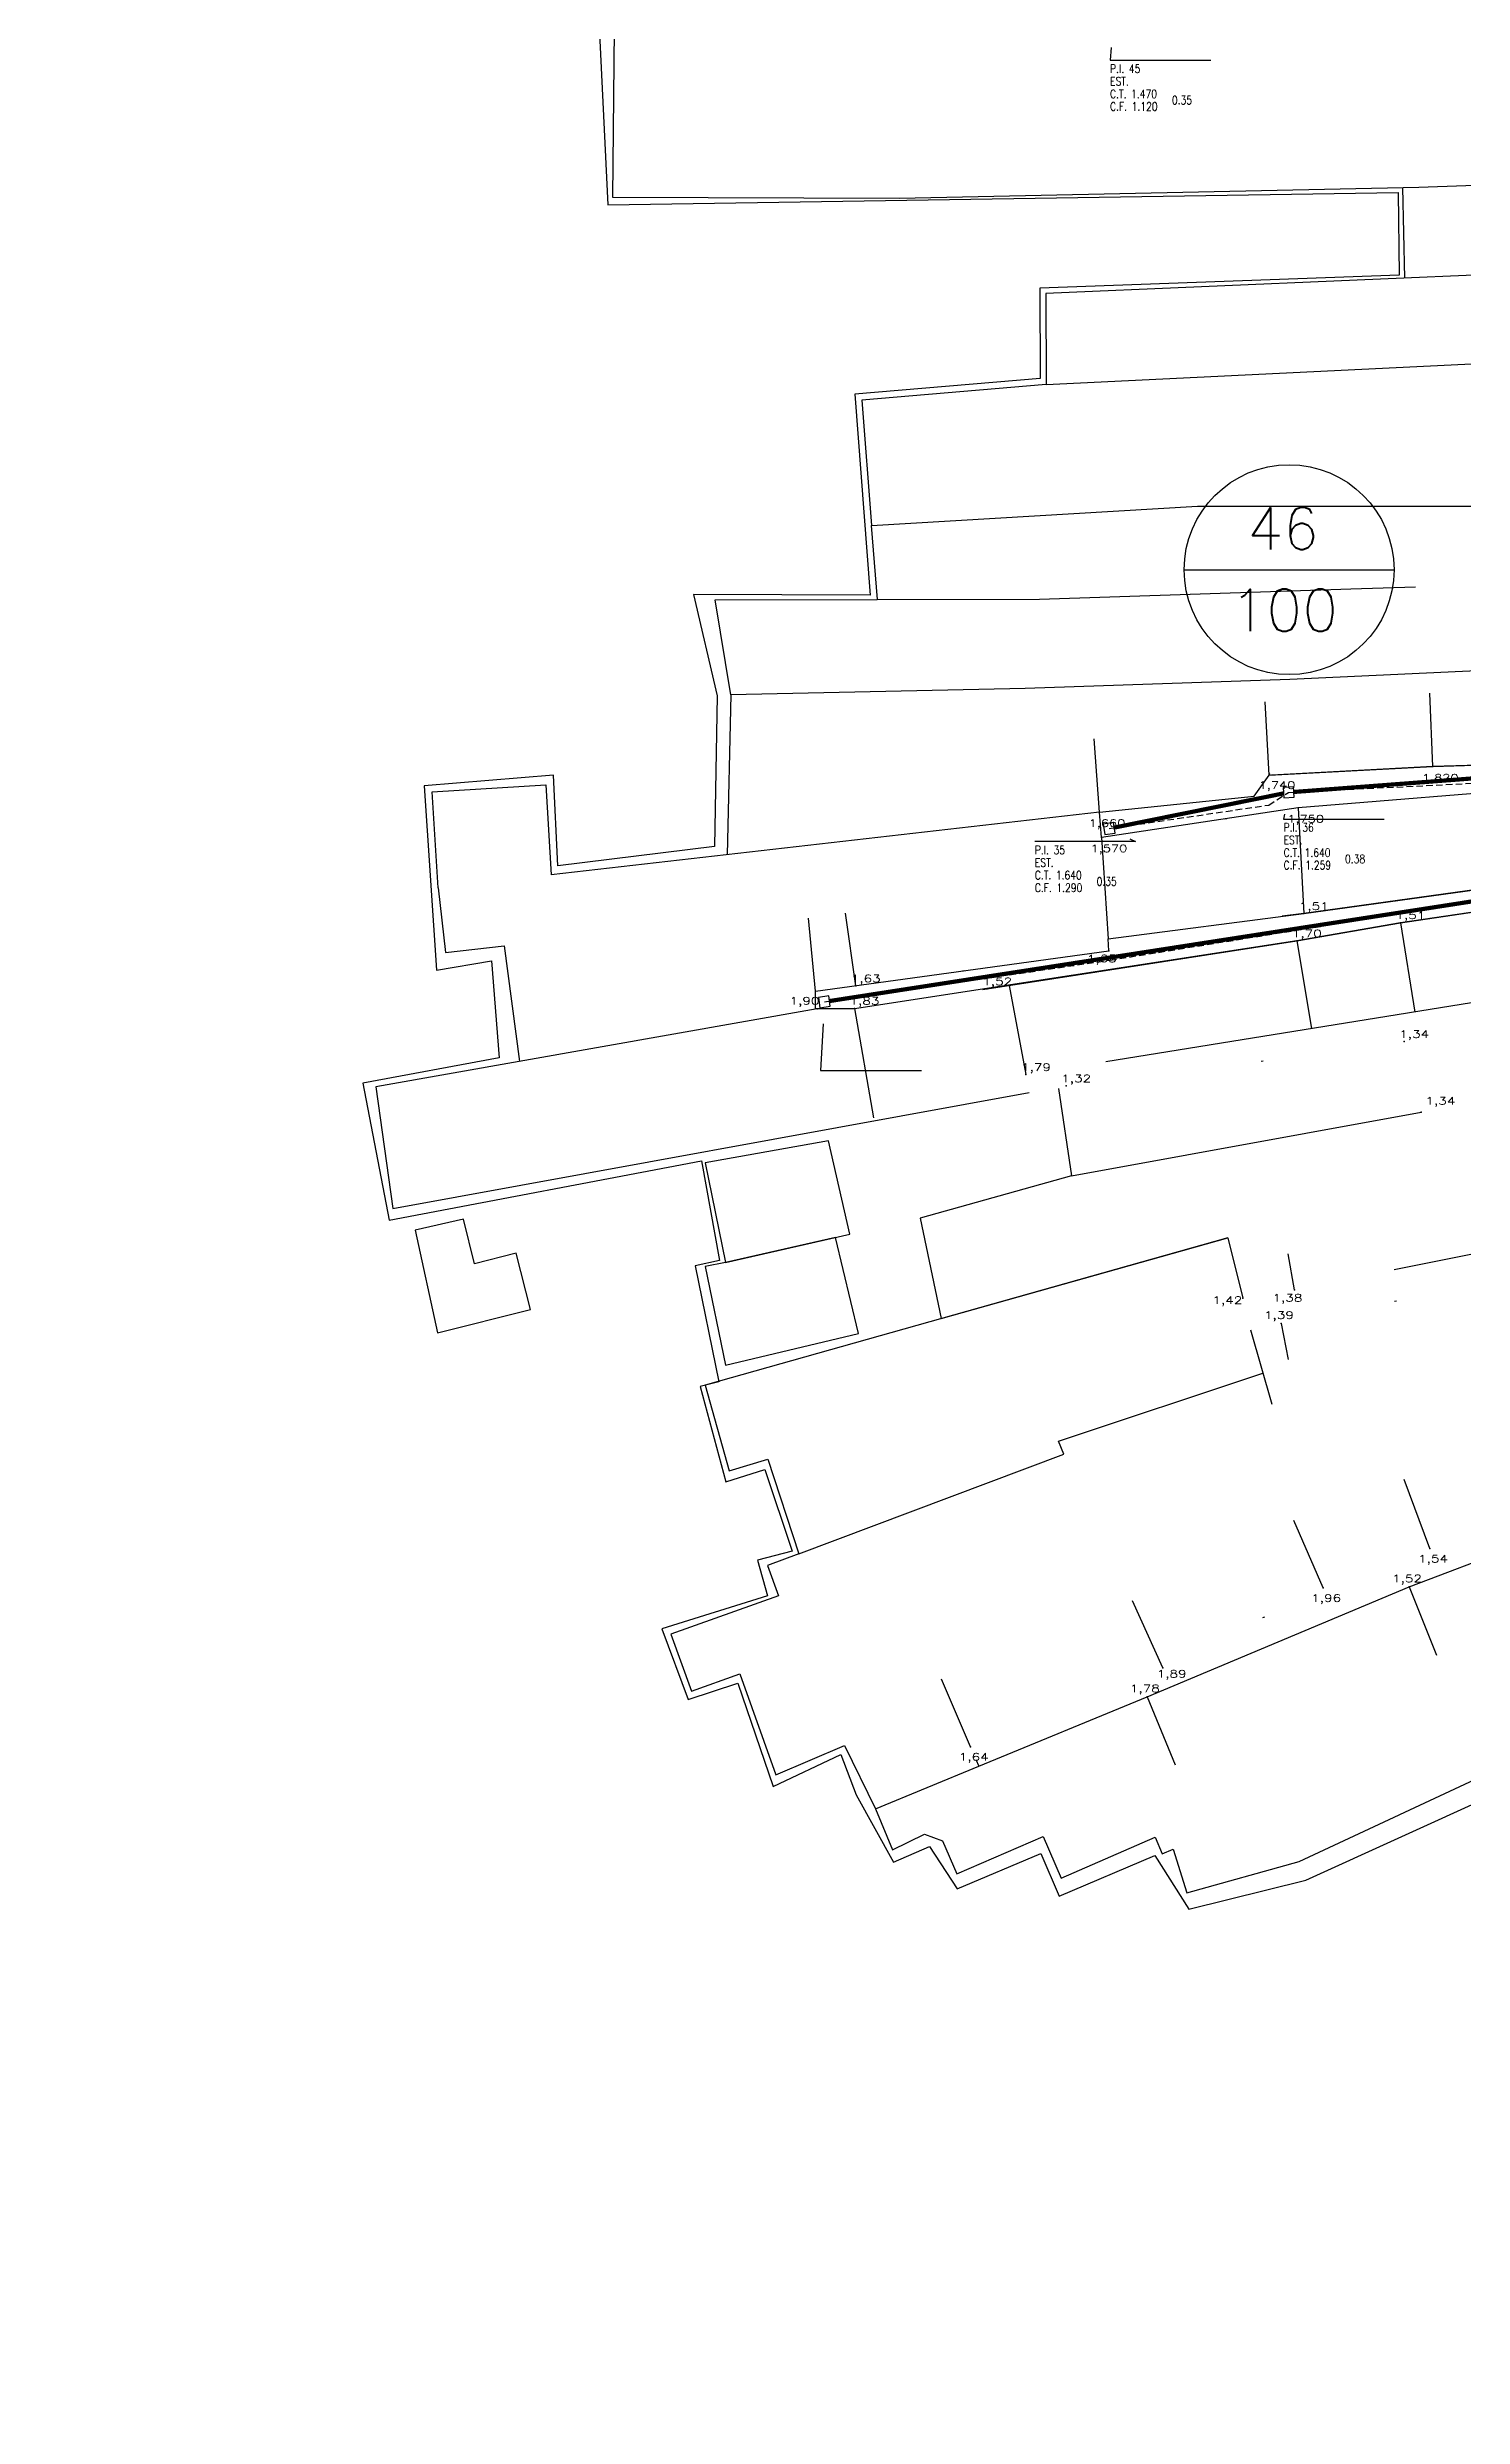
# Model space of a CAD drawing. Extents: x -160 to 364724, y -100 to 7353297.
# Drawn here: x 359181.9 to 359249.4, y 7352322.3 to 7352435.1 of the extents above; entities that cross this region are included whole.
import ezdxf
from ezdxf.enums import TextEntityAlignment as Align

# ---------------------------------------------------------------- set-up
doc = ezdxf.new("R2010")
doc.units = 0
doc.header["$LTSCALE"] = 5
for name, pattern in [('CENTER2', [1.125, 0.75, -0.125, 0.125, -0.125]), ('CONTINUO', [0]), ('DASHDOT2', [12.7, 6.35, -3.175, 0, -3.175]), ('HIDDEN2', [0.1875, 0.125, -0.0625])]:
    doc.linetypes.add(name, pattern=pattern)
for name, color, linetype in [('0-quadras', 6, 'Continuous'), ('COTAS', 1, 'Continuous'), ('LT-COTAS', 7, 'CONTINUO'), ('ortofoto', 7, 'Continuous'), ('P_Eixo', 1, 'CENTER2'), ('PONTOS-CAIXAS', 7, 'Continuous'), ('PS_PONTOS_IDENTIFICACAO_LIN', 7, 'Continuous'), ('PS_PONTOS_IDENTIFICACAO_TXT', 7, 'Continuous'), ('TEXTO', 7, 'Continuous'), ('TUBO_PVC', 1, 'Continuous')]:
    doc.layers.add(name, color=color, linetype=linetype)
doc.layers.add('LT-ALINHAMENTO-PREDIAL', color=4, linetype='DASHDOT2', lineweight=25)
doc.styles.add('ROMANS', font='ROMANS.shx', dxfattribs={"height": 2})
doc.styles.add('SABESP', font='ROMANS.shx', dxfattribs={"height": 2})
doc.styles.add('simplex', font='simplex.shx', dxfattribs={"width": 0.8})
doc.styles.get("Standard").update_dxf_attribs({"font": 'arial.ttf'})
picture_1 = doc.add_image_def('image1.tif', size_in_pixel=(14710, 13573))

# ---------------------------------------------------------------- blocks, each defined once
blk = doc.blocks.new('*U401', base_point=(359211.99, 7352369.61))
at = {"linetype": 'Continuous'}
blk.add_lwpolyline([(359211.74, 7352369.36), (359212.24, 7352369.36), (359212.24, 7352369.86), (359211.74, 7352369.86)], close=True, dxfattribs=at)
blk = doc.blocks.new('*U404', base_point=(359206.27, 7352366.6))
at = {"linetype": 'Continuous'}
blk.add_lwpolyline([(359206.02, 7352366.35), (359206.52, 7352366.35), (359206.52, 7352366.85), (359206.02, 7352366.85)], close=True, dxfattribs=at)
blk = doc.blocks.new('*U405', base_point=(359206.27, 7352366.6))
at = {"linetype": 'Continuous'}
blk.add_lwpolyline([(359206.02, 7352366.35), (359206.52, 7352366.35), (359206.52, 7352366.85), (359206.02, 7352366.85)], close=True, dxfattribs=at)
blk = doc.blocks.new('SIMB_PONTO')
at = {"color": 0}
blk.add_point((0, 0), dxfattribs=at)
for tag in ['COTA', 'PONTO', 'DESC']:
    blk.add_attdef(tag, (0, 0), '', height=1)

msp = doc.modelspace()

# ---------------------------------------------------------------- linework, layer by layer
at = {"layer": '0-quadras', "color": 5, "lineweight": 30, "ltscale": 0.3}
for points in [[(359208.234, 7352436.115), (359208.658, 7352427.642), (359246.311, 7352428.222), (359246.364, 7352424.288), (359229.247, 7352423.661), (359229.26, 7352419.368), (359220.419, 7352418.611), (359221.157, 7352409.048), (359212.728, 7352409.069), (359213.865, 7352404.244), (359213.729, 7352397.064), (359206.273, 7352396.145), (359206.069, 7352400.466), (359199.907, 7352399.956), (359200.486, 7352391.177), (359203.107, 7352391.619), (359203.482, 7352386.991), (359196.98, 7352385.792), (359198.241, 7352379.261), (359213.117, 7352382.085), (359213.979, 7352377.333), (359212.817, 7352377.09), (359213.936, 7352371.565), (359213.059, 7352371.336), (359214.282, 7352366.788), (359216.143, 7352367.385), (359217.444, 7352363.482), (359215.791, 7352363.053), (359216.27, 7352361.356), (359211.22, 7352359.79), (359212.482, 7352356.418), (359214.855, 7352357.201), (359216.531, 7352352.284), (359219.752, 7352353.807), (359220.487, 7352351.881), (359222.273, 7352348.665), (359223.987, 7352349.419), (359225.304, 7352347.403), (359229.281, 7352349.09), (359230.16, 7352347.057), (359234.714, 7352348.99), (359236.346, 7352346.427), (359241.909, 7352347.806), (359250.889, 7352351.889)], [(359253.662, 7352399.894), (359241.556, 7352398.907), (359232.18, 7352397.501), (359232.089, 7352398.703), (359239.46, 7352399.464), (359240.168, 7352400.456), (359247.969, 7352400.869), (359254.011, 7352401.065)], [(359260.149, 7352395.439), (359246.422, 7352393.434), (359241.487, 7352392.572), (359220.409, 7352389.33), (359218.556, 7352389.33), (359218.546, 7352390.164), (359232.526, 7352392.098), (359232.49, 7352392.661), (359241.816, 7352393.872), (359254.093, 7352395.576)]]:
    msp.add_lwpolyline(points, dxfattribs=at)
at = {"layer": 'COTAS', "ltscale": 4}
msp.add_line((359236.117, 7352410.247), (359246.117, 7352410.247), dxfattribs=at)
at = {"layer": 'COTAS'}
msp.add_circle((359241.117, 7352410.255), 5, dxfattribs=at)
at = {"layer": 'LT-ALINHAMENTO-PREDIAL', "color": 8, "ltscale": 3, "flags": 128}
for points in [[(359208.949, 7352435.995), (359208.881, 7352428.001), (359222.553, 7352427.954), (359247.303, 7352428.486), (359265.558, 7352429.095), (359271.901, 7352429.608)], [(359200.57, 7352395.097), (359200.278, 7352399.664), (359205.693, 7352400.01), (359205.948, 7352395.712)], [(359232.089, 7352398.703), (359205.948, 7352395.712)], [(359200.57, 7352395.097), (359200.922, 7352392.017), (359203.718, 7352392.337), (359204.438, 7352386.82)], [(359218.625, 7352389.33), (359197.603, 7352385.61), (359198.41, 7352379.823), (359228.736, 7352385.339)], [(359230.128, 7352385.529), (359230.755, 7352381.366), (359247.415, 7352384.411)], [(359213.286, 7352381.985), (359214.261, 7352377.251), (359220.181, 7352378.595), (359219.171, 7352383.038), (359213.286, 7352381.985)], [(359230.755, 7352381.366), (359223.534, 7352379.351), (359224.541, 7352374.57), (359238.194, 7352378.42)], [(359199.475, 7352378.788), (359200.539, 7352373.888), (359204.962, 7352375.001), (359204.288, 7352377.681), (359202.303, 7352377.181), (359201.768, 7352379.312), (359199.475, 7352378.788)], [(359238.194, 7352378.42), (359213.291, 7352371.398), (359214.441, 7352367.318), (359216.276, 7352367.879), (359217.752, 7352363.37), (359230.388, 7352368.104), (359230.125, 7352368.736), (359239.872, 7352371.969)], [(359214.261, 7352377.251), (359213.293, 7352377.051), (359214.261, 7352372.354), (359220.591, 7352373.855), (359219.504, 7352378.442), (359214.261, 7352377.251)], [(359217.752, 7352363.37), (359216.265, 7352362.813), (359216.781, 7352361.368), (359211.663, 7352359.541), (359212.633, 7352356.824), (359214.94, 7352357.648), (359216.66, 7352352.83), (359219.928, 7352354.229), (359221.409, 7352351.21)], [(359221.409, 7352351.21), (359222.216, 7352349.254), (359223.751, 7352350), (359224.599, 7352349.69), (359225.284, 7352348.114), (359229.395, 7352349.9), (359230.257, 7352347.914), (359234.731, 7352349.857), (359235.076, 7352349.064), (359235.596, 7352349.29), (359236.239, 7352347.216), (359241.595, 7352348.703), (359251.157, 7352353.166), (359252.512, 7352350.216), (359265.41, 7352355.364), (359267.134, 7352351.109)], [(359221.409, 7352351.21), (359226.337, 7352353.243)]]:
    msp.add_lwpolyline(points, dxfattribs=at)
for points, elevation in [([(359246.625, 7352424.15), (359246.532, 7352428.469)], 1.692), ([(359256.089, 7352422.227), (359255.973, 7352424.55), (359229.524, 7352423.417), (359229.535, 7352419.074), (359256.181, 7352420.369)], 1.692), ([(359229.535, 7352419.074), (359220.752, 7352418.337), (359221.22, 7352412.36)], 1.692), ([(359221.496, 7352408.836), (359221.22, 7352412.36), (359236.755, 7352413.276), (359250, 7352413.276), (359250, 7352413.866), (359272.125, 7352414.95)], 1.72), ([(359271.704, 7352406.886), (359265.27, 7352406.252), (359259.412, 7352405.879), (359241.157, 7352405.023), (359228.547, 7352404.596), (359214.508, 7352404.289), (359213.762, 7352408.824), (359229.231, 7352408.848), (359244.054, 7352409.339), (359257.923, 7352409.799), (359271.588, 7352410.38)], 1.72), ([(359214.508, 7352404.289), (359214.334, 7352396.672)], 1.72)]:
    msp.add_lwpolyline(points, dxfattribs=dict(at, elevation=elevation))
at = {"layer": 'LT-ALINHAMENTO-PREDIAL', "color": 8, "flags": 128}
for points in [[(359247.969, 7352400.869), (359247.819, 7352404.366)], [(359240.168, 7352400.456), (359239.983, 7352403.951)], [(359232.089, 7352398.703), (359231.827, 7352402.194)], [(359271.953, 7352402.523), (359266.15, 7352401.951), (359254.011, 7352401.065), (359247.969, 7352400.869), (359240.168, 7352400.456), (359239.46, 7352399.464), (359232.089, 7352398.703), (359232.18, 7352397.501), (359241.556, 7352398.907), (359253.662, 7352399.894), (359253.764, 7352399.26), (359272.061, 7352401.274)], [(359241.556, 7352398.907), (359241.816, 7352393.872)], [(359272.28, 7352397.826), (359254.093, 7352395.576), (359241.816, 7352393.872), (359232.49, 7352392.661), (359232.526, 7352392.098), (359220.468, 7352390.419), (359218.546, 7352390.164), (359218.625, 7352389.33), (359220.406, 7352389.351), (359226.734, 7352390.282), (359241.487, 7352392.572), (359246.422, 7352393.434), (359251.84, 7352394.226), (359260.149, 7352395.439), (359274.731, 7352397.417), (359275.257, 7352394.399), (359258.781, 7352391.061), (359228.58, 7352386.195), (359228.736, 7352385.339), (359246.604, 7352387.774), (359247.415, 7352384.411), (359269.563, 7352388.471), (359276.058, 7352389.271)], [(359232.18, 7352397.501), (359232.49, 7352392.661)], [(359218.546, 7352390.164), (359218.22, 7352393.649)], [(359220.468, 7352390.419), (359219.985, 7352393.886)], [(359246.422, 7352393.434), (359247.104, 7352389.179)], [(359241.487, 7352392.572), (359242.178, 7352388.386)], [(359227.786, 7352390.445), (359228.58, 7352386.195)], [(359220.406, 7352389.351), (359221.319, 7352384.141)], [(359277.158, 7352383.521), (359260.643, 7352380.018), (359254.683, 7352378.924), (359250.565, 7352377.783), (359241.377, 7352375.934), (359238.91, 7352375.539), (359239.277, 7352374.037), (359240.739, 7352374.334), (359250.694, 7352376.292), (359256.596, 7352377.942), (359277.361, 7352382.468)], [(359238.194, 7352378.42), (359238.91, 7352375.539)], [(359241.377, 7352375.934), (359241.066, 7352377.656)], [(359239.277, 7352374.037), (359240.298, 7352370.487)], [(359240.739, 7352374.334), (359241.076, 7352372.617)], [(359281.334, 7352371.102), (359272.196, 7352367.559), (359266.966, 7352365.53), (359260.584, 7352363.156), (359258.896, 7352367.864), (359247.824, 7352363.62), (359242.734, 7352361.746), (359235.1, 7352357.932), (359225.936, 7352354.174), (359226.337, 7352353.243), (359234.35, 7352356.55), (359246.842, 7352361.782), (359258.087, 7352366.062), (359259.717, 7352361.299), (359262.488, 7352362.441), (359266.831, 7352363.958), (359281.658, 7352369.883)], [(359247.824, 7352363.62), (359246.593, 7352366.896)], [(359242.734, 7352361.746), (359241.345, 7352364.958)], [(359246.842, 7352361.782), (359248.14, 7352358.531)], [(359235.1, 7352357.932), (359233.653, 7352361.119)], [(359225.936, 7352354.174), (359224.553, 7352357.389)], [(359234.35, 7352356.55), (359235.685, 7352353.314)]]:
    msp.add_lwpolyline(points, dxfattribs=at)
at = {"layer": 'P_Eixo', "color": 1, "linetype": 'HIDDEN2', "ltscale": 0.5}
for p, q in [((359241.096, 7352399.644), (359255.919, 7352400.379)), ((359232.54, 7352397.917), (359240.145, 7352399.04)), ((359240.145, 7352399.04), (359241.096, 7352399.644)), ((359232.584, 7352391.65), (359254.364, 7352395.149)), ((359218.971, 7352389.663), (359232.584, 7352391.65))]:
    msp.add_line(p, q, dxfattribs=at)
at = {"layer": 'PS_PONTOS_IDENTIFICACAO_LIN', "linetype": 'Continuous'}
for points in [[(359232.634, 7352435.136), (359232.588, 7352434.525), (359237.388, 7352434.525)], [(359240.898, 7352398.605), (359240.855, 7352398.374), (359245.655, 7352398.374)], [(359233.53, 7352397.431), (359233.801, 7352397.298), (359229.001, 7352397.298)], [(359218.914, 7352388.61), (359218.795, 7352386.398), (359223.595, 7352386.398)]]:
    msp.add_lwpolyline(points, dxfattribs=at)
at = {"layer": 'TUBO_PVC', "const_width": 0.2}
for points in [[(359241.346, 7352399.663), (359272.865, 7352402.054)], [(359232.785, 7352397.966), (359240.849, 7352399.594)], [(359219.218, 7352389.701), (359254.504, 7352395.173)]]:
    msp.add_lwpolyline(points, dxfattribs=at)

# ---------------------------------------------------------------- block references
at = {"layer": 'LT-COTAS'}
ref = msp.add_blockref('SIMB_PONTO', (359240.189, 7352400.516), dxfattribs=at)
ref.add_attrib('COTA', '1,740', dxfattribs={"layer": '0', "color": 8, "height": 0.35, "style": 'simplex', "width": 1.3125, "flags": 8}).set_placement((359239.664, 7352399.816, -1.728), (359241.414, 7352399.816, -1.728), align=Align.FIT)
for p in [(359240.189, 7352400.516), (359247.969, 7352400.869), (359232.089, 7352398.703), (359241.556, 7352398.907), (359232.18, 7352397.501), (359241.816, 7352393.872), (359246.422, 7352393.434), (359232.526, 7352392.098), (359241.487, 7352392.572), (359220.468, 7352390.419), (359226.734, 7352390.282), (359218.625, 7352389.33), (359220.406, 7352389.351), (359246.604, 7352387.774), (359228.58, 7352386.195), (359230.498, 7352385.66), (359247.415, 7352384.411), (359238.91, 7352375.539), (359241.377, 7352375.934), (359240.739, 7352374.334), (359247.824, 7352363.62), (359242.733, 7352361.746), (359246.842, 7352361.782), (359235.1, 7352357.933), (359234.35, 7352356.55), (359225.936, 7352354.174)]:
    msp.add_blockref('SIMB_PONTO', p, dxfattribs=at)
ref = msp.add_blockref('SIMB_PONTO', (359247.969, 7352400.869), dxfattribs=at)
ref.add_attrib('COTA', '1,820', dxfattribs={"layer": '0', "color": 8, "height": 0.35, "style": 'simplex', "width": 1.3125, "flags": 8}).set_placement((359247.444, 7352400.169, -1.728), (359249.194, 7352400.169, -1.728), align=Align.FIT)
ref = msp.add_blockref('SIMB_PONTO', (359232.089, 7352398.703), dxfattribs=at)
ref.add_attrib('COTA', '1,660', dxfattribs={"layer": '0', "color": 8, "height": 0.35, "style": 'simplex', "width": 1.3125, "flags": 8}).set_placement((359231.564, 7352398.003, -1.728), (359233.314, 7352398.003, -1.728), align=Align.FIT)
ref = msp.add_blockref('SIMB_PONTO', (359241.556, 7352398.907), dxfattribs=at)
ref.add_attrib('COTA', '1,750', dxfattribs={"layer": '0', "color": 8, "height": 0.35, "style": 'simplex', "width": 1.3125, "flags": 8}).set_placement((359241.031, 7352398.207, -1.728), (359242.781, 7352398.207, -1.728), align=Align.FIT)
ref = msp.add_blockref('SIMB_PONTO', (359232.18, 7352397.501), dxfattribs=at)
ref.add_attrib('COTA', '1,570', dxfattribs={"layer": '0', "color": 8, "height": 0.35, "style": 'simplex', "width": 1.3125, "flags": 8}).set_placement((359231.655, 7352396.801, -1.728), (359233.405, 7352396.801, -1.728), align=Align.FIT)
ref = msp.add_blockref('SIMB_PONTO', (359241.816, 7352393.872), dxfattribs=at)
ref.add_attrib('COTA', '1,51 ', dxfattribs={"layer": '0', "color": 8, "height": 0.35, "style": 'simplex', "width": 1.296296, "flags": 8}).set_placement((359241.58, 7352394.05, -1.801), (359243.33, 7352394.05, -1.801), align=Align.FIT)
ref = msp.add_blockref('SIMB_PONTO', (359241.487, 7352392.572), dxfattribs=at)
ref.add_attrib('COTA', '1,70 ', dxfattribs={"layer": '0', "color": 8, "height": 0.35, "style": 'simplex', "width": 1.235294, "flags": 8}).set_placement((359241.251, 7352392.75, -1.801), (359243.001, 7352392.75, -1.801), align=Align.FIT)
ref = msp.add_blockref('SIMB_PONTO', (359246.422, 7352393.434), dxfattribs=at)
ref.add_attrib('COTA', '1,51 ', dxfattribs={"layer": '0', "color": 8, "height": 0.35, "style": 'simplex', "width": 1.296296, "flags": 8}).set_placement((359246.186, 7352393.612, -1.801), (359247.936, 7352393.612, -1.801), align=Align.FIT)
ref = msp.add_blockref('SIMB_PONTO', (359232.526, 7352392.098), dxfattribs=at)
ref.add_attrib('COTA', '1,63 ', dxfattribs={"layer": '0', "color": 8, "height": 0.35, "style": 'simplex', "width": 1.235294, "flags": 8}).set_placement((359231.476, 7352391.546, 1.69), (359233.226, 7352391.546, 1.69), align=Align.FIT)
ref = msp.add_blockref('SIMB_PONTO', (359220.468, 7352390.419), dxfattribs=at)
ref.add_attrib('COTA', '1,63 ', dxfattribs={"layer": '0', "color": 8, "height": 0.35, "style": 'simplex', "width": 1.235294, "flags": 8}).set_placement((359220.232, 7352390.597, -1.801), (359221.982, 7352390.597, -1.801), align=Align.FIT)
ref = msp.add_blockref('SIMB_PONTO', (359226.734, 7352390.282), dxfattribs=at)
ref.add_attrib('COTA', '1,52 ', dxfattribs={"layer": '0', "color": 8, "height": 0.35, "style": 'simplex', "width": 1.235294, "flags": 8}).set_placement((359226.498, 7352390.46, -1.801), (359228.248, 7352390.46, -1.801), align=Align.FIT)
ref = msp.add_blockref('SIMB_PONTO', (359218.625, 7352389.33), dxfattribs=at)
ref.add_attrib('COTA', '1,90 ', dxfattribs={"layer": '0', "color": 8, "height": 0.35, "style": 'simplex', "width": 1.235294, "flags": 8}).set_placement((359217.314, 7352389.537, -1.801), (359219.064, 7352389.537, -1.801), align=Align.FIT)
ref = msp.add_blockref('SIMB_PONTO', (359220.406, 7352389.351), dxfattribs=at)
ref.add_attrib('COTA', '1,83 ', dxfattribs={"layer": '0', "color": 8, "height": 0.35, "style": 'simplex', "width": 1.235294, "flags": 8}).set_placement((359220.17, 7352389.529, -1.801), (359221.92, 7352389.529, -1.801), align=Align.FIT)
ref = msp.add_blockref('SIMB_PONTO', (359246.604, 7352387.774), dxfattribs=at)
ref.add_attrib('COTA', '1,34 ', dxfattribs={"layer": '0', "color": 8, "height": 0.35, "style": 'simplex', "width": 1.235294, "flags": 8}).set_placement((359246.368, 7352387.952, -1.801), (359248.118, 7352387.952, -1.801), align=Align.FIT)
ref = msp.add_blockref('SIMB_PONTO', (359228.58, 7352386.195), dxfattribs=at)
ref.add_attrib('COTA', '1,79 ', dxfattribs={"layer": '0', "color": 8, "height": 0.35, "style": 'simplex', "width": 1.235294, "flags": 8}).set_placement((359228.344, 7352386.373, -1.801), (359230.094, 7352386.373, -1.801), align=Align.FIT)
ref = msp.add_blockref('SIMB_PONTO', (359230.498, 7352385.66), dxfattribs=at)
ref.add_attrib('COTA', '1,32 ', dxfattribs={"layer": '0', "color": 8, "height": 0.35, "style": 'simplex', "width": 1.235294, "flags": 8}).set_placement((359230.262, 7352385.838, -1.801), (359232.012, 7352385.838, -1.801), align=Align.FIT)
ref = msp.add_blockref('SIMB_PONTO', (359247.415, 7352384.411), dxfattribs=at)
ref.add_attrib('COTA', '1,34 ', dxfattribs={"layer": '0', "color": 8, "height": 0.35, "style": 'simplex', "width": 1.235294, "flags": 8}).set_placement((359247.614, 7352384.768), (359249.364, 7352384.768), align=Align.FIT)
ref = msp.add_blockref('SIMB_PONTO', (359238.91, 7352375.539), dxfattribs=at)
ref.add_attrib('COTA', '1,42 ', dxfattribs={"layer": '0', "color": 8, "height": 0.35, "style": 'simplex', "width": 1.235294, "flags": 8}).set_placement((359237.464, 7352375.269, 1.69), (359239.214, 7352375.269, 1.69), align=Align.FIT)
ref = msp.add_blockref('SIMB_PONTO', (359241.377, 7352375.934), dxfattribs=at)
ref.add_attrib('COTA', '1,38 ', dxfattribs={"layer": '0', "color": 8, "height": 0.35, "style": 'simplex', "width": 1.235294, "flags": 8}).set_placement((359240.326, 7352375.382, 1.69), (359242.076, 7352375.382, 1.69), align=Align.FIT)
ref = msp.add_blockref('SIMB_PONTO', (359240.739, 7352374.334), dxfattribs=at)
ref.add_attrib('COTA', '1,39 ', dxfattribs={"layer": '0', "color": 8, "height": 0.35, "style": 'simplex', "width": 1.235294, "flags": 8}).set_placement((359239.921, 7352374.561), (359241.671, 7352374.561), align=Align.FIT)
ref = msp.add_blockref('SIMB_PONTO', (359247.824, 7352363.62), dxfattribs=at)
ref.add_attrib('COTA', '1,54 ', dxfattribs={"layer": '0', "color": 8, "height": 0.35, "style": 'simplex', "width": 1.235294, "flags": 8}).set_placement((359247.264, 7352362.956, 1.69), (359249.014, 7352362.956, 1.69), align=Align.FIT)
ref = msp.add_blockref('SIMB_PONTO', (359242.733, 7352361.746), dxfattribs=at)
ref.add_attrib('COTA', '1,96 ', dxfattribs={"layer": '0', "color": 8, "height": 0.35, "style": 'simplex', "width": 1.235294, "flags": 8}).set_placement((359242.173, 7352361.081, 1.69), (359243.923, 7352361.081, 1.69), align=Align.FIT)
ref = msp.add_blockref('SIMB_PONTO', (359246.842, 7352361.782), dxfattribs=at)
ref.add_attrib('COTA', '1,52 ', dxfattribs={"layer": '0', "color": 8, "height": 0.35, "style": 'simplex', "width": 1.235294, "flags": 8}).set_placement((359246.024, 7352362.009), (359247.774, 7352362.009), align=Align.FIT)
ref = msp.add_blockref('SIMB_PONTO', (359234.35, 7352356.55), dxfattribs=at)
ref.add_attrib('COTA', '1,78 ', dxfattribs={"layer": '0', "color": 8, "height": 0.35, "style": 'simplex', "width": 1.235294, "flags": 8}).set_placement((359233.532, 7352356.776), (359235.282, 7352356.776), align=Align.FIT)
ref = msp.add_blockref('SIMB_PONTO', (359235.1, 7352357.933), dxfattribs=at)
ref.add_attrib('COTA', '1,89 ', dxfattribs={"layer": '0', "color": 8, "height": 0.35, "style": 'simplex', "width": 1.235294, "flags": 8}).set_placement((359234.807, 7352357.474), (359236.557, 7352357.474), align=Align.FIT)
ref = msp.add_blockref('SIMB_PONTO', (359225.936, 7352354.174), dxfattribs=at)
ref.add_attrib('COTA', '1,64 ', dxfattribs={"layer": '0', "color": 8, "height": 0.35, "style": 'simplex', "width": 1.235294, "flags": 8}).set_placement((359225.376, 7352353.51, 1.69), (359227.126, 7352353.51, 1.69), align=Align.FIT)
at = {"layer": 'PONTOS-CAIXAS'}
for name, p, rotation in [('*U405', (359241.096, 7352399.644), 3.505605589269603), ('*U404', (359232.54, 7352397.917), 8.399383788792544), ('*U401', (359218.971, 7352389.663), 8.304324028350957)]:
    msp.add_blockref(name, p, dxfattribs=dict(at, rotation=rotation))

# ---------------------------------------------------------------- texts
at = {"layer": 'PS_PONTOS_IDENTIFICACAO_TXT', "style": 'ROMANS', "width": 0.8}
for s, p in [('P.I. 45', (359232.588, 7352433.925)), ('EST. ', (359232.588, 7352433.325)), ('C.T. 1.470', (359232.588, 7352432.725)), ('0.35', (359235.533, 7352432.425)), ('C.F. 1.120', (359232.588, 7352432.125)), ('P.I. 36', (359240.855, 7352397.774)), ('EST. ', (359240.855, 7352397.174)), ('P.I. 35', (359229.001, 7352396.698)), ('EST. ', (359229.001, 7352396.098)), ('C.T. 1.640', (359240.855, 7352396.574)), ('0.38', (359243.784, 7352396.274)), ('C.T. 1.640', (359229.001, 7352395.498)), ('C.F. 1.290', (359229.001, 7352394.898)), ('0.35', (359231.945, 7352395.198)), ('C.F. 1.259', (359240.855, 7352395.974))]:
    msp.add_text(s, height=0.4, dxfattribs=at).set_placement(p)
at = {"layer": 'TEXTO', "style": 'SABESP'}
for s, p in [('46', (359240.827, 7352411.214)), ('100', (359240.886, 7352407.326))]:
    msp.add_text(s, height=2, dxfattribs=at).set_placement(p, align=Align.CENTER)

# ---------------------------------------------------------------- pictures from other files: only their frames are drawn
image = msp.add_image(picture_1, insert=(359073.892, 7352258.636), size_in_units=(734.398, 677.634), dxfattribs=dict(fade=70))
image.dxf.flags = 14
at = {"layer": 'ortofoto'}
image = msp.add_image(picture_1, insert=(359073.892, 7352258.636), size_in_units=(734.398, 677.634), dxfattribs=dict(at, fade=29))
image.dxf.flags = 14

doc.saveas('drawing.dxf')
